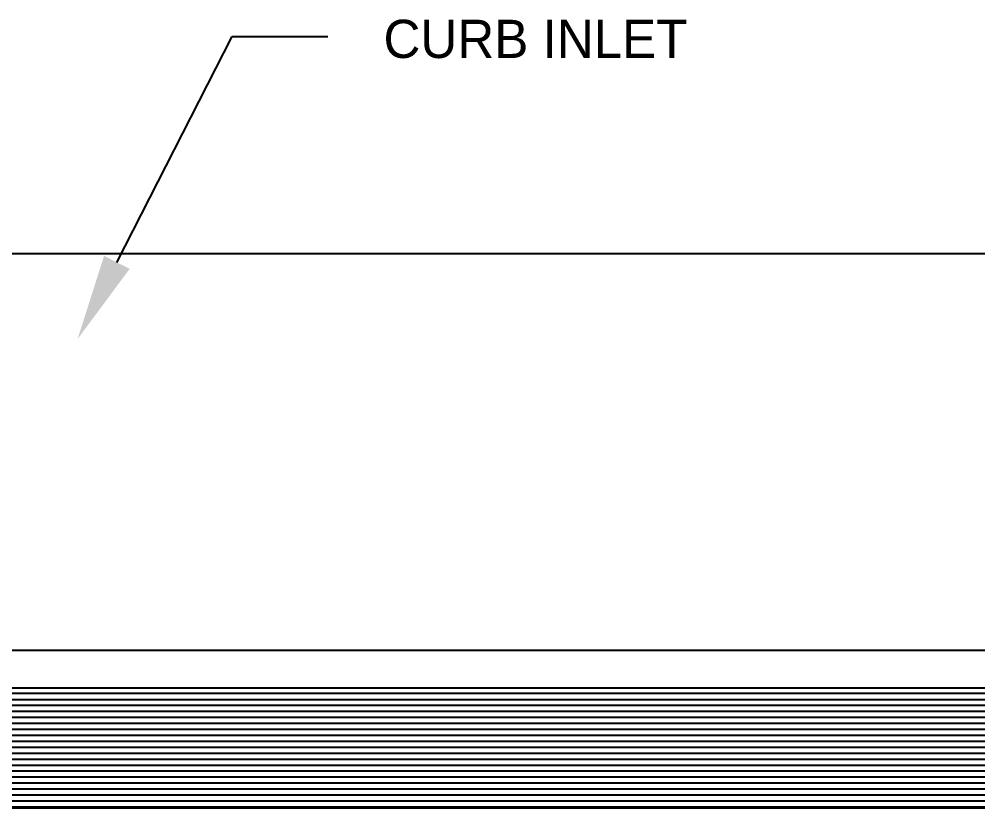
# Paper-space layout 'ESC' of a CAD drawing. Header units: feet, sheet in inches. Extents: x -1.2 to 33.8, y 0.1 to 22.9.
# Drawn here: x 21.554 to 22.954, y 6.395 to 7.547 of the extents above; entities that cross this region are included whole.
import ezdxf

# ---------------------------------------------------------------- set-up
doc = ezdxf.new("R2010")
doc.units = ezdxf.units.FT
doc.header["$MEASUREMENT"] = 0
doc.layers.add('TBLK', color=7, linetype='Continuous')
doc.styles.add('LEROY', font='leroy.shx')

# ---------------------------------------------------------------- blocks, each defined once
blk = doc.blocks.new('ESC DET')
at = {"layer": 'TBLK'}
for p, q in [((23.3492, 7.7004), (23.5178, 8.0303)), ((23.5178, 8.0303), (23.6575, 8.0303)), ((22.3467, 7.7134), (25.1396, 7.7134)), ((22.0673, 7.1342), (25.419, 7.1342)), ((22.2333, 7.0711), (25.186, 7.0711)), ((25.186, 7.0788), (22.2667, 7.0788)), ((22.2318, 7.0623), (25.186, 7.0623)), ((22.2287, 7.0449), (25.186, 7.0449)), ((22.2303, 7.0536), (25.186, 7.0536)), ((22.2256, 7.0274), (25.186, 7.0274)), ((22.2272, 7.0362), (25.186, 7.0362)), ((22.2241, 7.0187), (25.186, 7.0187)), ((22.221, 7.0013), (25.186, 7.0013)), ((22.2226, 7.01), (25.186, 7.01)), ((22.2195, 6.9926), (25.186, 6.9926)), ((22.2164, 6.9751), (25.186, 6.9751)), ((22.2179, 6.9838), (25.186, 6.9838)), ((22.2133, 6.9577), (25.186, 6.9577)), ((22.2149, 6.9664), (25.186, 6.9664)), ((22.2118, 6.9489), (25.186, 6.9489)), ((22.2087, 6.9315), (25.186, 6.9315)), ((22.2102, 6.9402), (25.186, 6.9402)), ((22.2056, 6.914), (25.186, 6.914)), ((22.2072, 6.9228), (25.186, 6.9228)), ((22.2041, 6.9053), (25.186, 6.9053)), ((22.4331, 6.9039), (25.186, 6.9039))]:
    blk.add_line(p, q, dxfattribs=at)
blk.add_solid([(23.3679, 7.6909), (23.3306, 7.7099), (23.292, 7.5886)], dxfattribs=at)
at = {"layer": 'TBLK', "style": 'LEROY'}
blk.add_text('CURB INLET', height=0.05583, dxfattribs=at).set_placement((23.7385, 7.9989))

psp = doc.layouts.new('ESC')

# ---------------------------------------------------------------- block references
psp.add_blockref('ESC DET', (-1.6527, -0.5087))

doc.saveas('drawing.dxf')
